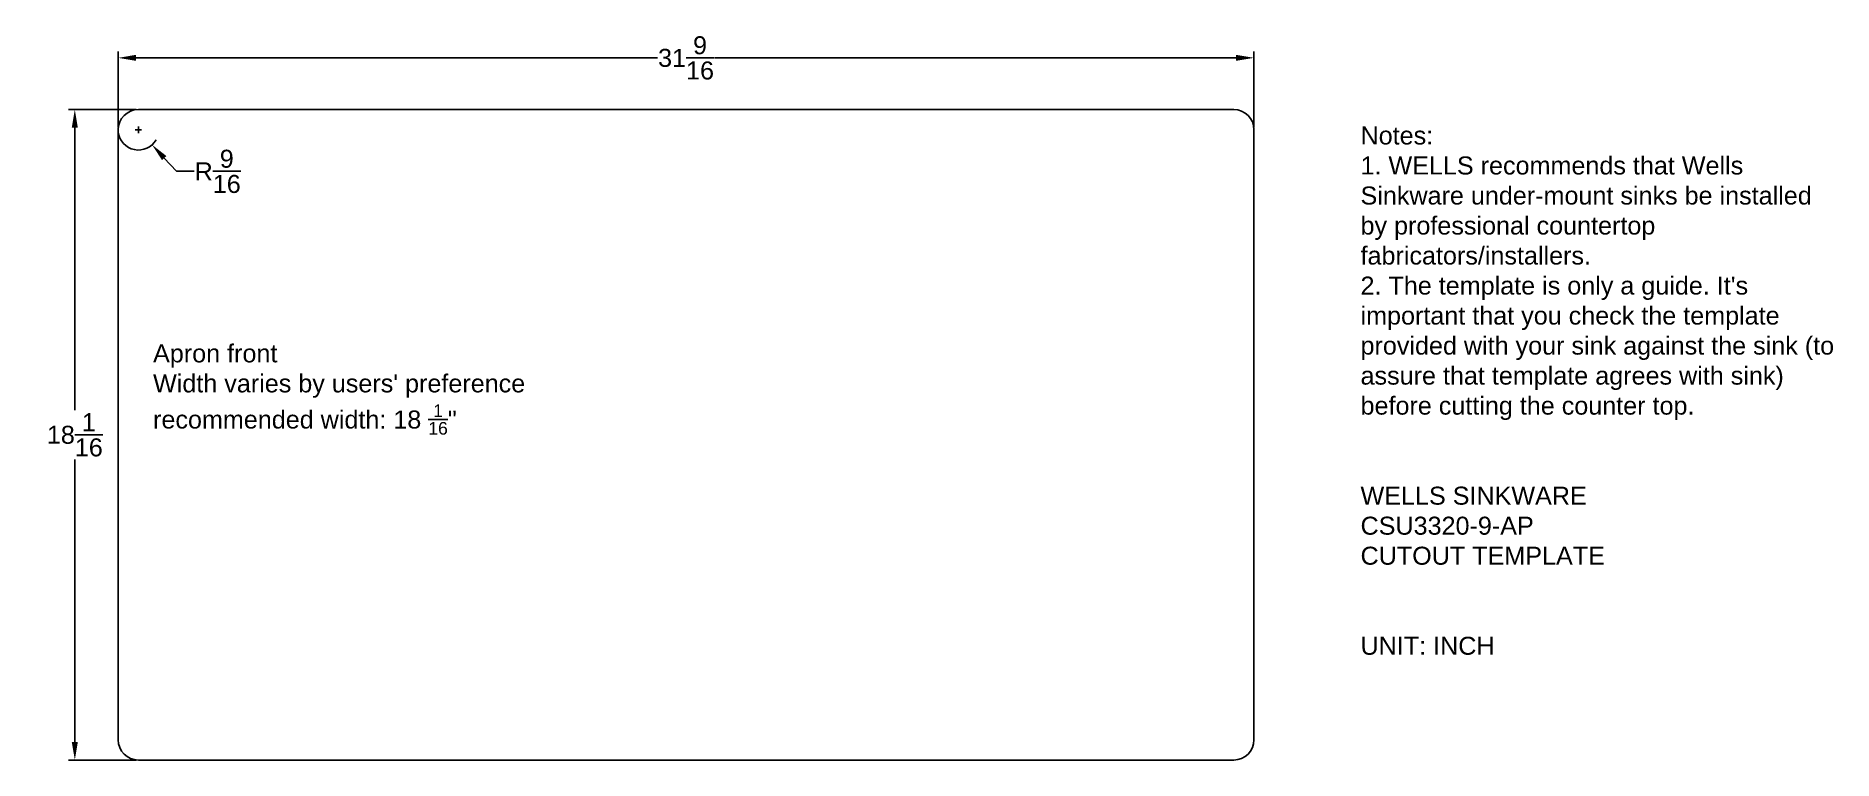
# Model space of a CAD drawing. Header units: inches. Extents: x 5.5 to 55.4, y -3.1 to 17.
import ezdxf

# ---------------------------------------------------------------- set-up
doc = ezdxf.new("R2010")
doc.units = ezdxf.units.IN
doc.header["$MEASUREMENT"] = 0
doc.styles.get("Standard").update_dxf_attribs({"font": 'ARIAL.TTF'})
doc.dimstyles.get("Standard").update_dxf_attribs({"dimtxt": 0.5, "dimasz": 0.5, "dimexe": 0.18, "dimexo": 0.0625, "dimgap": 0.09, "dimtad": 0, "dimtih": 1, "dimtoh": 1, "dimdec": 4, "dimzin": 0, "dimdsep": 46, "dimlunit": 5, "dimtxsty": 'Standard', "dimcen": 0.09, "dimclrd": 5, "dimclre": 5, "dimclrt": 5, "dimadec": 0, "dimazin": 0, "dimtfac": 1, "dimtdec": 4, "dimtofl": 0, "dimtmove": 0, "dimatfit": 3, "dimfxl": 1, "dimtolj": 1, "dimtzin": 0, "dimarcsym": 0})

# ---------------------------------------------------------------- blocks, each defined once
blk = doc.blocks.new('*D1')
at = {"color": 5, "lineweight": -2}
for p, q in [((7.743, 14.465), (7.743, 16.58)), ((39.305, 14.465), (39.305, 16.58)), ((8.243, 16.4), (22.726, 16.4)), ((38.805, 16.4), (24.322, 16.4))]:
    blk.add_line(p, q, dxfattribs=at)
at = {"color": 5}
for points in [[(8.243, 16.484), (8.243, 16.317), (7.743, 16.4)], [(38.805, 16.484), (38.805, 16.317), (39.305, 16.4)]]:
    blk.add_solid(points, dxfattribs=at)
at = {"layer": 'Defpoints', "color": 0}
for p in [(39.305, 16.4), (7.743, 14.402), (39.305, 14.402)]:
    blk.add_point(p, dxfattribs=at)
at = {"color": 5, "insert": (23.524, 16.4), "char_height": 0.5, "attachment_point": 5}
blk.add_mtext('\\A1;31{\\H1.000000x;\\S9/16;}', dxfattribs=at)
blk = doc.blocks.new('*D2')
at = {"color": 5, "lineweight": -2}
for p, q in [((8.243, 14.965), (6.359, 14.965)), ((6.539, 14.465), (6.539, 6.617)), ((6.539, -2.598), (6.539, 5.25)), ((8.243, -3.098), (6.359, -3.098))]:
    blk.add_line(p, q, dxfattribs=at)
at = {"color": 5}
for points in [[(6.455, 14.465), (6.622, 14.465), (6.539, 14.965)], [(6.455, -2.598), (6.622, -2.598), (6.539, -3.098)]]:
    blk.add_solid(points, dxfattribs=at)
at = {"layer": 'Defpoints', "color": 0}
for p in [(8.305, 14.965), (6.539, -3.098), (8.305, -3.098)]:
    blk.add_point(p, dxfattribs=at)
at = {"color": 5, "insert": (6.539, 5.934), "char_height": 0.5, "attachment_point": 5}
blk.add_mtext('\\A1;18{\\H1.000000x;\\S1/16;}', dxfattribs=at)
blk = doc.blocks.new('*D3')
at = {"color": 5, "lineweight": -2}
for p, q in [((8.305, 14.312), (8.305, 14.492)), ((8.215, 14.402), (8.395, 14.402)), ((9.36, 13.249), (9.022, 13.618)), ((9.86, 13.249), (9.36, 13.249))]:
    blk.add_line(p, q, dxfattribs=at)
blk.add_arc((8.305, 14.402), 0.562, 186.3662, 330.7571, dxfattribs=at)
at = {"color": 5}
blk.add_solid([(9.084, 13.674), (8.961, 13.562), (8.685, 13.987)], dxfattribs=at)
at = {"layer": 'Defpoints', "color": 0}
for p in [(8.305, 14.402), (8.685, 13.987)]:
    blk.add_point(p, dxfattribs=at)
at = {"color": 5, "insert": (10.509, 13.249), "char_height": 0.5, "attachment_point": 5}
blk.add_mtext('\\A1;R{\\H1.000000x;\\S9/16;}', dxfattribs=at)

msp = doc.modelspace()

# ---------------------------------------------------------------- linework, layer by layer
for points in [[(7.74297, -2.53523), (7.74297, 14.40227, -0.41421356), (8.30547, 14.96477), (38.74297, 14.96477)], [(38.74297, 14.96477, -0.41421356), (39.30547, 14.40227), (39.30547, -2.53523, -0.41421356), (38.74297, -3.09773), (8.30547, -3.09773, -0.41421356), (7.74297, -2.53523)]]:
    msp.add_lwpolyline(points, format="xyb")

# ---------------------------------------------------------------- texts
at = {"char_height": 0.5, "attachment_point": 1}
for s, width, insert in [("Notes: {\\Ftxt|c0;\\C4;\\P}1. WELLS recommends that Wells Sinkware under-mount sinks be installed by professional countertop fabricators/installers. \\P2. The template is only a guide. It's important that you check the template provided with your sink against the sink (to assure that template agrees with sink) before cutting the counter top.\\P\\P\\PWELLS SINKWARE\\PCSU3320-9-AP\\PCUTOUT TEMPLATE\\P\\P\\PUNIT: INCH", 13.1351017, (42.26654, 14.49468)), ('\\A1;{\\C5;Apron front\\PWidth varies by users\' preference\\Precommended width: 18 \\H0.7x;\\S1/16;\\H1.4286x;"}', 11.0734613, (8.71296, 8.44439))]:
    msp.add_mtext_dynamic_manual_height_columns(s, width=width, gutter_width=1, heights=[0], dxfattribs=dict(at, insert=insert))

# ---------------------------------------------------------------- dimensions: what is measured, and where the dimension line sits
dim = msp.add_linear_dim(base=(39.30547, 16.40023), p1=(7.74297, 14.40227), p2=(39.30547, 14.40227), dimstyle='Standard')
dim.commit()
dim.dimension.update_dxf_attribs({"geometry": '*D1', "text_midpoint": (23.52422, 16.40023)})
dim = msp.add_linear_dim(base=(6.5388, -3.09773), p1=(8.30547, 14.96477), p2=(8.30547, -3.09773), angle=90, dimstyle='Standard')
dim.commit()
dim.dimension.update_dxf_attribs({"geometry": '*D2', "text_midpoint": (6.5388, 5.93352)})
dim = msp.add_radius_dim(center=(8.30547, 14.40227), mpoint=(8.68493, 13.98704), dimstyle='Standard')
dim.commit()
dim.dimension.update_dxf_attribs({"geometry": '*D3', "text_midpoint": (10.5087, 13.24885)})

doc.saveas('drawing.dxf')
